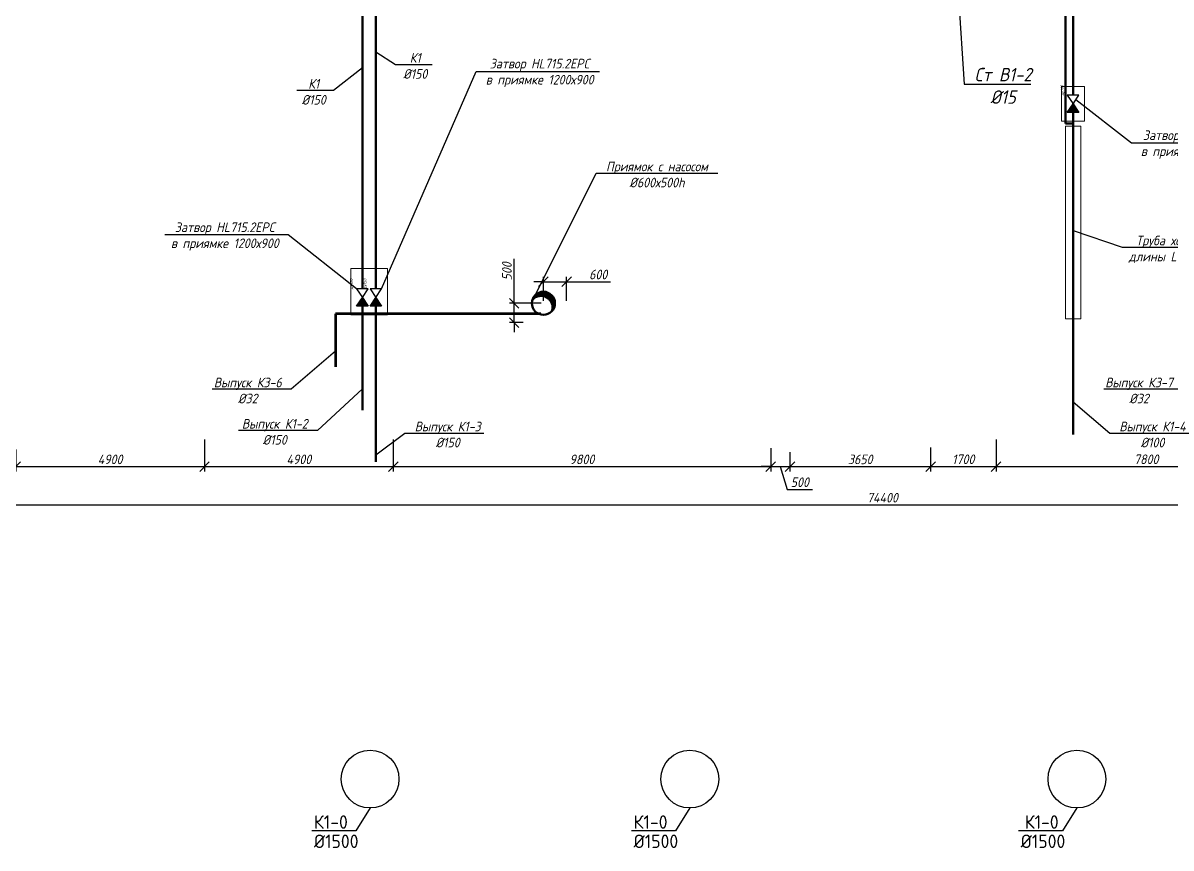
# Model space of a CAD drawing. Header units: millimetres. Extents: x -473555 to 885127, y 4787 to 453528.
# Drawn here: x 40023 to 69830, y 108134 to 129553 of the extents above; entities that cross this region are included whole.
import ezdxf
from ezdxf import colors
from ezdxf.entities.mleader import LeaderData, LeaderLine
from ezdxf.enums import TextEntityAlignment as Align
from ezdxf.math import Vec2, Vec3

# ---------------------------------------------------------------- set-up
doc = ezdxf.new("R2010")
doc.units = ezdxf.units.MM
doc.set_wipeout_variables(frame=1)
doc.layers.add('_ВК-маска', color=255, linetype='Continuous', transparency=0.9)
doc.layers.add('_ВК-Спецификация', color=3, linetype='Continuous', lineweight=15, plot=False, transparency=0.5)
doc.layers.add('ВК_defpoints', color=7, linetype='Continuous', plot=False)
for name, color, linetype, lineweight in [('ВК_K1', 34, 'Continuous', 50), ('ВК_В1_текст', 5, 'Continuous', 9), ('ВК_К1_текст', 34, 'Continuous', 9), ('ВК_К3', 4, 'Continuous', 60), ('ВК_К3_насос', 4, 'Continuous', 50)]:
    doc.layers.add(name, color=color, linetype=linetype, lineweight=lineweight)
for name, color, linetype in [('ВК_text', 7, 'Continuous'), ('ВК_text @ 100', 7, 'Continuous'), ('ВК_К1_размер', 7, 'Continuous'), ('ВК_К1_размер @ 100', 7, 'Continuous'), ('ВК_К3_текст', 4, 'Continuous')]:
    doc.layers.add(name, color=color, linetype=linetype)
doc.styles.add('GOST-2.304_Type-B', font='GOST Common.ttf')
doc.styles.add('ISOPEUR', font='isocpeui.ttf', dxfattribs={"width": 0.9})
doc.dimstyles.new('Аннотативный', dxfattribs={"dimscale": 0, "dimtxt": 2.5, "dimasz": 2.5, "dimexe": 1.25, "dimexo": 0.625, "dimtad": 1, "dimdec": 0, "dimtxsty": 'ISOPEUR', "dimblk": 'OBLIQUE', "dimcen": 2.5, "dimclrt": 256, "dimadec": 0, "dimazin": 0, "dimtfac": 1, "dimtdec": 0, "dimtmove": 0, "dimatfit": 3, "dimfxl": 1, "dimtfillclr": 256, "dimarcsym": 0})

# ---------------------------------------------------------------- blocks, each defined once
blk = doc.blocks.new('_None')
blk = doc.blocks.new('_Oblique')
at = {"color": 0, "linetype": 'ByBlock', "lineweight": -2}
blk.add_line((-0.5, -0.5), (0.5, 0.5), dxfattribs=at)
blk = doc.blocks.new('*D239')
at = {"layer": 'Defpoints', "color": 0, "transparency": 16777216}
for p in [(44736, 118801), (39836, 118539), (44736, 118037)]:
    blk.add_point(p, dxfattribs=at)
at = {"layer": 'ВК_text', "color": 0, "lineweight": -2, "transparency": 16777216}
for p, q in [((44736, 118739), (44736, 117912)), ((39836, 118477), (39836, 117912)), ((39836, 118037), (44736, 118037))]:
    blk.add_line(p, q, dxfattribs=at)
at = {"layer": 'ВК_text', "color": 0, "lineweight": -2, "transparency": 16777216, "xscale": 250, "yscale": 250, "zscale": 250, "rotation": 180}
blk.add_blockref('_Oblique', (39836, 118037), dxfattribs=at)
at = {"layer": 'ВК_text', "color": 0, "lineweight": -2, "transparency": 16777216, "xscale": 250, "yscale": 250, "zscale": 250}
blk.add_blockref('_Oblique', (44736, 118037), dxfattribs=at)
at = {"layer": 'ВК_text', "transparency": 16777216, "insert": (42286, 118224), "char_height": 250, "attachment_point": 5, "style": 'ISOPEUR'}
blk.add_mtext('4900', dxfattribs=at)
blk = doc.blocks.new('*D240')
at = {"layer": 'Defpoints', "color": 0, "transparency": 16777216}
for p in [(44736, 118801), (49636, 118801), (49636, 118037)]:
    blk.add_point(p, dxfattribs=at)
at = {"layer": 'ВК_text', "color": 0, "lineweight": -2, "transparency": 16777216}
for p, q in [((44736, 118739), (44736, 117912)), ((49636, 118739), (49636, 117912)), ((44736, 118037), (49636, 118037))]:
    blk.add_line(p, q, dxfattribs=at)
at = {"layer": 'ВК_text', "color": 0, "lineweight": -2, "transparency": 16777216, "xscale": 250, "yscale": 250, "zscale": 250, "rotation": 180}
blk.add_blockref('_Oblique', (44736, 118037), dxfattribs=at)
at = {"layer": 'ВК_text', "color": 0, "lineweight": -2, "transparency": 16777216, "xscale": 250, "yscale": 250, "zscale": 250}
blk.add_blockref('_Oblique', (49636, 118037), dxfattribs=at)
at = {"layer": 'ВК_text', "transparency": 16777216, "insert": (47186, 118224), "char_height": 250, "attachment_point": 5, "style": 'ISOPEUR'}
blk.add_mtext('4900', dxfattribs=at)
blk = doc.blocks.new('*D241')
at = {"layer": 'Defpoints', "color": 0, "transparency": 16777216}
for p in [(49636, 118801), (59436, 118573), (59436, 118037)]:
    blk.add_point(p, dxfattribs=at)
at = {"layer": 'ВК_text', "color": 0, "lineweight": -2, "transparency": 16777216}
for p, q in [((49636, 118739), (49636, 117912)), ((59436, 118511), (59436, 117912)), ((49636, 118037), (59436, 118037))]:
    blk.add_line(p, q, dxfattribs=at)
at = {"layer": 'ВК_text', "color": 0, "lineweight": -2, "transparency": 16777216, "xscale": 250, "yscale": 250, "zscale": 250, "rotation": 180}
blk.add_blockref('_Oblique', (49636, 118037), dxfattribs=at)
at = {"layer": 'ВК_text', "color": 0, "lineweight": -2, "transparency": 16777216, "xscale": 250, "yscale": 250, "zscale": 250}
blk.add_blockref('_Oblique', (59436, 118037), dxfattribs=at)
at = {"layer": 'ВК_text', "transparency": 16777216, "insert": (54536, 118224), "char_height": 250, "attachment_point": 5, "style": 'ISOPEUR'}
blk.add_mtext('9800', dxfattribs=at)
blk = doc.blocks.new('*D242')
at = {"layer": 'Defpoints', "color": 0, "transparency": 16777216}
for p in [(59436, 118573), (59936, 118472), (59936, 118037)]:
    blk.add_point(p, dxfattribs=at)
at = {"layer": 'ВК_text', "color": 0, "lineweight": -2, "transparency": 16777216}
for p, q in [((59436, 118511), (59436, 117912)), ((59936, 118410), (59936, 117912)), ((59436, 118037), (59186, 118037)), ((59436, 118037), (59936, 118037)), ((59436, 118037), (59936, 118037)), ((59686, 118037), (59864, 117443)), ((59936, 118037), (60186, 118037)), ((59864, 117443), (60520, 117443))]:
    blk.add_line(p, q, dxfattribs=at)
at = {"layer": 'ВК_text', "color": 0, "lineweight": -2, "transparency": 16777216, "xscale": 250, "yscale": 250, "zscale": 250}
blk.add_blockref('_Oblique', (59436, 118037), dxfattribs=at)
at = {"layer": 'ВК_text', "color": 0, "lineweight": -2, "transparency": 16777216, "xscale": 250, "yscale": 250, "zscale": 250, "rotation": 180}
blk.add_blockref('_Oblique', (59936, 118037), dxfattribs=at)
at = {"layer": 'ВК_text', "transparency": 16777216, "insert": (60192, 117630), "char_height": 250, "attachment_point": 5, "style": 'ISOPEUR'}
blk.add_mtext('500', dxfattribs=at)
blk = doc.blocks.new('*D243')
at = {"layer": 'Defpoints', "color": 0, "transparency": 16777216}
for p in [(59936, 118472), (63586, 118590), (63586, 118037)]:
    blk.add_point(p, dxfattribs=at)
at = {"layer": 'ВК_text', "color": 0, "lineweight": -2, "transparency": 16777216}
for p, q in [((59936, 118410), (59936, 117912)), ((63586, 118528), (63586, 117912)), ((59936, 118037), (63586, 118037))]:
    blk.add_line(p, q, dxfattribs=at)
at = {"layer": 'ВК_text', "color": 0, "lineweight": -2, "transparency": 16777216, "xscale": 250, "yscale": 250, "zscale": 250, "rotation": 180}
blk.add_blockref('_Oblique', (59936, 118037), dxfattribs=at)
at = {"layer": 'ВК_text', "color": 0, "lineweight": -2, "transparency": 16777216, "xscale": 250, "yscale": 250, "zscale": 250}
blk.add_blockref('_Oblique', (63586, 118037), dxfattribs=at)
at = {"layer": 'ВК_text', "transparency": 16777216, "insert": (61761, 118224), "char_height": 250, "attachment_point": 5, "style": 'ISOPEUR'}
blk.add_mtext('3650', dxfattribs=at)
blk = doc.blocks.new('*D244')
at = {"layer": 'Defpoints', "color": 0, "transparency": 16777216}
for p in [(65286, 118801), (63586, 118590), (65286, 118037)]:
    blk.add_point(p, dxfattribs=at)
at = {"layer": 'ВК_text', "color": 0, "lineweight": -2, "transparency": 16777216}
for p, q in [((65286, 118739), (65286, 117912)), ((63586, 118528), (63586, 117912)), ((63586, 118037), (65286, 118037))]:
    blk.add_line(p, q, dxfattribs=at)
at = {"layer": 'ВК_text', "color": 0, "lineweight": -2, "transparency": 16777216, "xscale": 250, "yscale": 250, "zscale": 250, "rotation": 180}
blk.add_blockref('_Oblique', (63586, 118037), dxfattribs=at)
at = {"layer": 'ВК_text', "color": 0, "lineweight": -2, "transparency": 16777216, "xscale": 250, "yscale": 250, "zscale": 250}
blk.add_blockref('_Oblique', (65286, 118037), dxfattribs=at)
at = {"layer": 'ВК_text', "transparency": 16777216, "insert": (64436, 118226), "char_height": 250, "attachment_point": 5, "style": 'ISOPEUR'}
blk.add_mtext('1700', dxfattribs=at)
blk = doc.blocks.new('*D245')
at = {"layer": 'Defpoints', "color": 0, "transparency": 16777216}
for p in [(65286, 118801), (73086, 118368), (73086, 118037)]:
    blk.add_point(p, dxfattribs=at)
at = {"layer": 'ВК_text', "color": 0, "lineweight": -2, "transparency": 16777216}
for p, q in [((65286, 118739), (65286, 117912)), ((65286, 118037), (73086, 118037)), ((73086, 118306), (73086, 117912))]:
    blk.add_line(p, q, dxfattribs=at)
at = {"layer": 'ВК_text', "color": 0, "lineweight": -2, "transparency": 16777216, "xscale": 250, "yscale": 250, "zscale": 250, "rotation": 180}
blk.add_blockref('_Oblique', (65286, 118037), dxfattribs=at)
at = {"layer": 'ВК_text', "color": 0, "lineweight": -2, "transparency": 16777216, "xscale": 250, "yscale": 250, "zscale": 250}
blk.add_blockref('_Oblique', (73086, 118037), dxfattribs=at)
at = {"layer": 'ВК_text', "transparency": 16777216, "insert": (69186, 118226), "char_height": 250, "attachment_point": 5, "style": 'ISOPEUR'}
blk.add_mtext('7800', dxfattribs=at)
blk = doc.blocks.new('*D250')
at = {"layer": 'Defpoints', "color": 0, "transparency": 16777216}
for p in [(99536, 119158), (25136, 118838), (99536, 117040)]:
    blk.add_point(p, dxfattribs=at)
at = {"layer": 'ВК_text', "color": 0, "lineweight": -2, "transparency": 16777216}
for p, q in [((99536, 119096), (99536, 116915)), ((25136, 118775), (25136, 116915)), ((25136, 117040), (99536, 117040))]:
    blk.add_line(p, q, dxfattribs=at)
at = {"layer": 'ВК_text', "color": 0, "lineweight": -2, "transparency": 16777216, "xscale": 250, "yscale": 250, "zscale": 250, "rotation": 180}
blk.add_blockref('_Oblique', (25136, 117040), dxfattribs=at)
at = {"layer": 'ВК_text', "color": 0, "lineweight": -2, "transparency": 16777216, "xscale": 250, "yscale": 250, "zscale": 250}
blk.add_blockref('_Oblique', (99536, 117040), dxfattribs=at)
at = {"layer": 'ВК_text', "transparency": 16777216, "insert": (62336, 117229), "char_height": 250, "attachment_point": 5, "style": 'ISOPEUR'}
blk.add_mtext('74400', dxfattribs=at)
blk = doc.blocks.new('*U148')
blk.add_wipeout([(0, 0), (152, 100), (152, -100)]).dxf.layer = '_ВК-маска'
blk.add_wipeout([(0, 0), (152, 100), (152, -100)]).dxf.layer = '_ВК-маска'
blk.add_wipeout([(152, 100), (152, -100), (0, 0)]).dxf.layer = '_ВК-маска'
at = {"linetype": 'ByBlock', "lineweight": 30}
blk.add_lwpolyline([(152, 100), (0, 0), (152, -100), (152, 100)], dxfattribs=at)
at = {"layer": '_ВК-Спецификация', "style": 'ISOPEUR'}
blk.add_attdef('ДУ', text='', height=50, dxfattribs=at).set_placement((235, 165), align=Align.CENTER)
blk.add_wipeout([(0, 0), (-152, 100), (-152, -100)]).dxf.layer = '_ВК-маска'
h = blk.add_hatch(color=256)
h.dxf.hatch_style = 1
h.paths.add_polyline_path([(0, 0), (-152, 100), (-152, -100)])
at = {"linetype": 'ByBlock', "lineweight": 30}
blk.add_lwpolyline([(-152, 100), (0, 0), (-152, -100), (-152, 100)], dxfattribs=at)
blk = doc.blocks.new('*D437')
at = {"layer": 'Defpoints', "color": 0, "transparency": 16777216}
for p in [(54136, 122835), (53536, 122275), (54136, 122275)]:
    blk.add_point(p, dxfattribs=at)
at = {"layer": 'ВК_К1_размер', "color": 0, "lineweight": -2, "transparency": 16777216}
for p, q in [((53536, 122835), (53286, 122835)), ((53536, 122337), (53536, 122960)), ((53536, 122835), (54136, 122835)), ((54136, 122337), (54136, 122960)), ((54136, 122835), (55280, 122835))]:
    blk.add_line(p, q, dxfattribs=at)
at = {"layer": 'ВК_К1_размер', "color": 0, "lineweight": -2, "transparency": 16777216, "xscale": 250, "yscale": 250, "zscale": 250}
blk.add_blockref('_Oblique', (53536, 122835), dxfattribs=at)
at = {"layer": 'ВК_К1_размер', "color": 0, "lineweight": -2, "transparency": 16777216, "xscale": 250, "yscale": 250, "zscale": 250, "rotation": 180}
blk.add_blockref('_Oblique', (54136, 122835), dxfattribs=at)
at = {"layer": 'ВК_К1_размер', "transparency": 16777216, "insert": (54958, 123023), "char_height": 250, "attachment_point": 5, "style": 'ISOPEUR'}
blk.add_mtext('600', dxfattribs=at)
blk = doc.blocks.new('*D438')
at = {"layer": 'Defpoints', "color": 0, "transparency": 16777216}
for p in [(52776, 122275), (53536, 122275), (53070, 121775)]:
    blk.add_point(p, dxfattribs=at)
at = {"layer": 'ВК_К1_размер', "color": 0, "lineweight": -2, "transparency": 16777216}
for p, q in [((52776, 122275), (52776, 123431)), ((53473, 122275), (52651, 122275)), ((52776, 121775), (52776, 122275)), ((53007, 121775), (52651, 121775)), ((52776, 121775), (52776, 121525))]:
    blk.add_line(p, q, dxfattribs=at)
at = {"layer": 'ВК_К1_размер', "color": 0, "lineweight": -2, "transparency": 16777216, "xscale": 250, "yscale": 250, "zscale": 250}
for p, rotation in [((52776, 122275), 270), ((52776, 121775), 90)]:
    blk.add_blockref('_Oblique', p, dxfattribs=dict(at, rotation=rotation))
at = {"layer": 'ВК_К1_размер', "transparency": 16777216, "insert": (52588, 123103), "char_height": 250, "attachment_point": 5, "rotation": 90, "style": 'ISOPEUR'}
blk.add_mtext('500', dxfattribs=at)

msp = doc.modelspace()

# ---------------------------------------------------------------- linework, layer by layer
at = {"layer": 'ВК_defpoints'}
for points in [[(49035.7, 109174.8), (48663.9, 108583.7), (47518.9, 108583.7)], [(57335.7, 109174.8), (56963.9, 108583.7), (55818.9, 108583.7)], [(67385.5, 109174.9), (67013.8, 108583.8), (65868.8, 108583.8)]]:
    msp.add_lwpolyline(points, dxfattribs=at)
for centre in [(49035.7, 109924.8), (57335.7, 109924.8), (67385.5, 109924.9)]:
    msp.add_circle(centre, 750, dxfattribs=at)
at = {"layer": 'ВК_K1'}
for p, q in [((67085.7, 126945.6), (67085.7, 144374.9)), ((67285.7, 118867.1), (67285.7, 144274.9)), ((49185.7, 122652.1), (49185.9, 138974.9)), ((67285.7, 126945.6), (67085.7, 126945.6)), ((49185.7, 118156.1), (49185.7, 122197.6))]:
    msp.add_line(p, q, dxfattribs=at)
at = {"layer": 'ВК_К1_текст'}
for points in [[(66985.7, 127002.1), (67585.7, 127002.1), (67585.7, 127902.1), (66985.7, 127902.1)], [(67085.7, 126874.9), (67085.7, 121874.8), (67485.7, 121874.8), (67485.7, 126874.9)]]:
    msp.add_lwpolyline(points, close=True, dxfattribs=at)
at = {"layer": 'ВК_К3'}
for p, q in [((53466.8, 121999.9), (48135.7, 121999.9)), ((48135.7, 121999.9), (48135.7, 120624))]:
    msp.add_line(p, q, dxfattribs=at)
at = {"layer": 'ВК_К3_насос'}
msp.add_circle((53535.7, 122274.9), 300, dxfattribs=at)
for centre in [(53501.9, 122229.8), (53520, 122250.1), (53526.7, 122261.4), (53472.6, 122166.7), (53486.1, 122202.8)]:
    msp.add_arc(centre, 300, 341.77312, 137.673, dxfattribs=at)

# ---------------------------------------------------------------- block references
at = {"layer": 'ВК_К1_текст', "xscale": 1.5, "yscale": 1.5, "zscale": 1.5, "rotation": 90}
msp.add_blockref('*U148', (48835.7, 122424.9), dxfattribs=at).add_auto_attribs({'ДУ': 'ду150'})

# ---------------------------------------------------------------- texts
at = {"layer": 'ВК_defpoints', "linetype": 'Continuous', "style": 'GOST-2.304_Type-B'}
for s, p in [('К1-0', (47577.9, 108634.4)), ('К1-0', (55877.9, 108634.4)), ('К1-0', (66032.2, 108634.5)), ('%%C1500', (47577.9, 108134.4)), ('%%C1500', (55877.9, 108134.4)), ('%%C1500', (65927.8, 108134.5))]:
    msp.add_text(s, height=350, dxfattribs=at).set_placement(p)

# ---------------------------------------------------------------- dimensions: what is measured, and where the dimension line sits
at = {"layer": 'ВК_text @ 100', "color": 0}
for base, p1, p2, override, picture, middle in [((99535.5, 117039.6), (25135.7, 118837.8), (99535.5, 119158.5), {"dimscale": 100, "dimtix": 0, "dimtofl": 1, "dimtmove": 0, "dimatfit": 1}, '*D250', (62335.6, 117228.8)), ((44735.7, 118036.6), (39835.7, 118539.3), (44735.7, 118801.2), {"dimscale": 100, "dimtix": 0, "dimtofl": 1, "dimtmove": 1, "dimatfit": 1}, '*D239', (42285.7, 118224.1)), ((49635.7, 118036.6), (44735.7, 118801.2), (49635.7, 118801.2), {"dimscale": 100, "dimtix": 0, "dimtofl": 1, "dimtmove": 1, "dimatfit": 1}, '*D240', (47185.7, 118224.1)), ((59435.7, 118036.6), (49635.7, 118801.2), (59435.7, 118573.2), {"dimscale": 100, "dimtix": 0, "dimtofl": 1, "dimtmove": 1, "dimatfit": 1}, '*D241', (54535.7, 118224.1)), ((65285.9, 118036.6), (63585.7, 118590.3), (65285.9, 118801.2), {"dimscale": 100, "dimtix": 0, "dimtofl": 1, "dimtmove": 1, "dimatfit": 1}, '*D244', (64435.8, 118225.7)), ((73085.7, 118036.6), (65285.9, 118801.2), (73085.7, 118368), {"dimscale": 100, "dimtix": 0, "dimtofl": 1, "dimtmove": 1, "dimatfit": 1}, '*D245', (69185.8, 118225.7)), ((59935.5, 118036.6), (59435.7, 118573.2), (59935.5, 118472.5), {"dimscale": 100, "dimtix": 0, "dimtofl": 1, "dimtmove": 1, "dimatfit": 1}, '*D242', (59926.3, 117630.4)), ((63585.7, 118036.6), (59935.5, 118472.5), (63585.7, 118590.3), {"dimscale": 100, "dimtix": 0, "dimtofl": 1, "dimtmove": 1, "dimatfit": 1}, '*D243', (61760.6, 118224.1))]:
    dim = msp.add_linear_dim(base=base, p1=p1, p2=p2, dimstyle='Аннотативный', override=override, dxfattribs=at)
    dim.commit()
    dim.dimension.update_dxf_attribs({"geometry": picture, "text_midpoint": middle})
at = {"layer": 'ВК_К1_размер @ 100'}
dim = msp.add_linear_dim(base=(52776, 122274.9), p1=(53069.8, 121774.9), p2=(53535.7, 122274.9), angle=90, dimstyle='Аннотативный', override={"dimscale": 100, "dimtix": 0, "dimtofl": 1, "dimtmove": 0, "dimatfit": 1}, dxfattribs=at)
dim.commit()
dim.dimension.update_dxf_attribs({"geometry": '*D438', "text_midpoint": (52588.5, 123102.9)})
dim = msp.add_linear_dim(base=(54135.7, 122835.2), p1=(53535.7, 122274.9), p2=(54135.7, 122274.9), dimstyle='Аннотативный', override={"dimscale": 100, "dimtix": 0, "dimtofl": 1, "dimtmove": 0, "dimatfit": 1}, dxfattribs=at)
dim.commit()
dim.dimension.update_dxf_attribs({"geometry": '*D437', "text_midpoint": (54958, 123022.7)})

# ---------------------------------------------------------------- leaders
at = {"layer": 'ВК_В1_текст', "linetype": 'Continuous'}
ml = msp.add_multileader_mtext('Standard', dxfattribs=at)
ml.set_content('Ст В1-2\\P%%C15', color=256, style='ISOPEUR')
ml.set_leader_properties()
ml.set_arrow_properties(name='NONE')
ml.build(insert=Vec2(0, 0))
ml.multileader.update_dxf_attribs({"text_left_attachment_type": 6, "text_right_attachment_type": 6, "dogleg_length": 0.1, "arrow_head_size": 250, "scale": 100})
ctx = ml.context
ctx.base_point, ctx.scale, ctx.char_height, ctx.arrow_head_size, ctx.landing_gap_size, ctx.plane_origin = Vec3(64473.2, 127967.1), 100, 350, 250, 200, Vec3(58244.7, 130571.3)
ctx.left_attachment, ctx.right_attachment, ctx.text_align_type = 6, 6, 1
notes = []
notes.append((ctx, [(1, (1, 1, 0), (64463.2, 127967.1), (1, 0), 10, [(0, [(64085.9, 133624.9)], 0, [])])]))
ctx.mtext.insert, ctx.mtext.alignment, ctx.mtext.flow_direction = Vec3(65470.7, 128387.1), 2, 5
at = {"layer": 'ВК_К1_текст', "linetype": 'Continuous'}
ml = msp.add_multileader_mtext('Standard', dxfattribs=at)
ml.set_content('К1\\P%%C150', color=256, style='ISOPEUR')
ml.set_leader_properties()
ml.set_arrow_properties(name='NONE')
ml.build(insert=Vec2(0, 0))
ml.multileader.update_dxf_attribs({"text_left_attachment_type": 6, "text_right_attachment_type": 6, "dogleg_length": 0.1, "arrow_head_size": 250, "scale": 100})
ctx = ml.context
ctx.base_point, ctx.scale, ctx.char_height, ctx.arrow_head_size, ctx.landing_gap_size, ctx.plane_origin = Vec3(47066.6, 127799.1), 100, 250, 250, 200, Vec3(54789.5, 119157.5)
ctx.left_attachment, ctx.right_attachment, ctx.text_align_type = 6, 6, 1
notes.append((ctx, [(1, (1, 1, 0), (48087.9, 127799.1), (-1, 0), 10, [(0, [(48835.9, 128385.8)], 0, [])])]))
ctx.mtext.insert, ctx.mtext.width, ctx.mtext.alignment, ctx.mtext.flow_direction = Vec3(47572.2, 128099.1), 140.857, 2, 5
ml = msp.add_multileader_mtext('Standard', dxfattribs=at)
ml.set_content('Труба хомутовая\\Pдлины L=15м %%C100', color=256, style='ISOPEUR')
ml.set_leader_properties()
ml.set_arrow_properties(name='NONE')
ml.build(insert=Vec2(0, 0))
ml.multileader.update_dxf_attribs({"text_left_attachment_type": 6, "text_right_attachment_type": 6, "dogleg_length": 0.1, "arrow_head_size": 250, "scale": 100})
ctx = ml.context
ctx.base_point, ctx.scale, ctx.char_height, ctx.arrow_head_size, ctx.landing_gap_size, ctx.plane_origin = Vec3(68567.7, 123730.5), 100, 250, 250, 200, Vec3(84545.8, 118025.2)
ctx.left_attachment, ctx.right_attachment, ctx.text_align_type = 6, 6, 1
notes.append((ctx, [(0, (1, 1, 0), (68557.7, 123730.5), (1, 0), 10, [(0, [(67285.7, 124163.8)], 0, [])])]))
ctx.mtext.insert, ctx.mtext.width, ctx.mtext.alignment, ctx.mtext.flow_direction = Vec3(70049.2, 124030.5), 3015.909, 2, 5
ml = msp.add_multileader_mtext('Standard', dxfattribs=at)
ml.set_content('Выпуск К1-2\\P%%C150', color=256, style='ISOPEUR')
ml.set_leader_properties()
ml.set_arrow_properties(name='NONE')
ml.build(insert=Vec2(0, 0))
ml.multileader.update_dxf_attribs({"text_left_attachment_type": 6, "text_right_attachment_type": 6, "dogleg_length": 0.1, "arrow_head_size": 250, "scale": 100})
ctx = ml.context
ctx.base_point, ctx.scale, ctx.char_height, ctx.arrow_head_size, ctx.landing_gap_size, ctx.plane_origin = Vec3(45460, 118972.9), 100, 250, 250, 200, Vec3(58088.4, 114438.3)
ctx.left_attachment, ctx.right_attachment, ctx.text_align_type = 6, 6, 1
notes.append((ctx, [(1, (1, 1, 0), (47671.5, 118972.9), (-1, 0), 10, [(0, [(48835.7, 120057.7)], 0, [])])]))
ctx.mtext.insert, ctx.mtext.alignment, ctx.mtext.flow_direction = Vec3(46560.8, 119272.9), 2, 5
ml = msp.add_multileader_mtext('Standard', dxfattribs=at)
ml.set_content('Выпуск К1-4\\P%%C100', color=256, style='ISOPEUR')
ml.set_leader_properties()
ml.set_arrow_properties(name='NONE')
ml.build(insert=Vec2(0, 0))
ml.multileader.update_dxf_attribs({"text_left_attachment_type": 6, "text_right_attachment_type": 6, "dogleg_length": 0.1, "arrow_head_size": 250, "scale": 100})
ctx = ml.context
ctx.base_point, ctx.scale, ctx.char_height, ctx.arrow_head_size, ctx.landing_gap_size, ctx.plane_origin = Vec3(68252.6, 118902.2), 100, 250, 250, 200, Vec3(81415.7, 113299.8)
ctx.left_attachment, ctx.right_attachment, ctx.text_align_type = 6, 6, 1
notes.append((ctx, [(0, (1, 1, 0), (68242.6, 118902.2), (1, 0), 10, [(0, [(67285.7, 119718.4)], 0, [])])]))
ctx.mtext.insert, ctx.mtext.alignment, ctx.mtext.flow_direction = Vec3(69349, 119202.2), 2, 5
ml = msp.add_multileader_mtext('Standard', dxfattribs=at)
ml.set_content('Выпуск К1-3\\P%%C150', color=256, style='ISOPEUR')
ml.set_leader_properties()
ml.set_arrow_properties(name='NONE')
ml.build(insert=Vec2(0, 0))
ml.multileader.update_dxf_attribs({"text_left_attachment_type": 6, "text_right_attachment_type": 6, "dogleg_length": 0.1, "arrow_head_size": 250, "scale": 100})
ctx = ml.context
ctx.base_point, ctx.scale, ctx.char_height, ctx.arrow_head_size, ctx.landing_gap_size, ctx.plane_origin = Vec3(49949.8, 118902.2), 100, 250, 250, 200, Vec3(63113, 113299.8)
ctx.left_attachment, ctx.right_attachment, ctx.text_align_type = 6, 6, 1
notes.append((ctx, [(0, (1, 1, 0), (49939.8, 118902.2), (1, 0), 10, [(0, [(49185.7, 118342.5)], 0, [])])]))
ctx.mtext.insert, ctx.mtext.alignment, ctx.mtext.flow_direction = Vec3(51050.5, 119202.2), 2, 5
at = {"layer": 'ВК_К3_текст', "linetype": 'Continuous'}
ml = msp.add_multileader_mtext('Standard', dxfattribs=at)
ml.set_content('Приямок с насосом\\P%%C600х500h', color=256, style='ISOPEUR')
ml.set_leader_properties()
ml.set_arrow_properties(name='NONE')
ml.build(insert=Vec2(0, 0))
ml.multileader.update_dxf_attribs({"text_left_attachment_type": 6, "text_right_attachment_type": 6, "dogleg_length": 0.1, "arrow_head_size": 250, "scale": 100})
ctx = ml.context
ctx.base_point, ctx.scale, ctx.char_height, ctx.arrow_head_size, ctx.landing_gap_size, ctx.plane_origin = Vec3(54914.5, 125652), 100, 250, 250, 200, Vec3(55121.7, 114114.3)
ctx.left_attachment, ctx.right_attachment, ctx.text_align_type = 6, 6, 1
notes.append((ctx, [(0, (1, 1, 0), (54904.5, 125652), (1, 0), 10, [(0, [(53329.7, 122494.9)], 0, [])])]))
ctx.mtext.insert, ctx.mtext.alignment, ctx.mtext.flow_direction = Vec3(56483.4, 125952), 2, 5
ml = msp.add_multileader_mtext('Standard', dxfattribs=at)
ml.set_content('Выпуск К3-6\\P%%C32', color=256, style='ISOPEUR')
ml.set_leader_properties()
ml.set_arrow_properties(name='NONE')
ml.build(insert=Vec2(0, 0))
ml.multileader.update_dxf_attribs({"text_left_attachment_type": 6, "text_right_attachment_type": 6, "dogleg_length": 0.1, "arrow_head_size": 250, "scale": 100})
ctx = ml.context
ctx.base_point, ctx.scale, ctx.char_height, ctx.arrow_head_size, ctx.landing_gap_size, ctx.plane_origin = Vec3(44742.7, 120044.3), 100, 250, 250, 200, Vec3(49410.3, 110423.1)
ctx.left_attachment, ctx.right_attachment, ctx.text_align_type = 6, 6, 1
notes.append((ctx, [(1, (1, 1, 0), (46987.6, 120044.3), (-1, 0), 10, [(0, [(48135.7, 121030.5)], 0, [])])]))
ctx.mtext.insert, ctx.mtext.alignment, ctx.mtext.flow_direction = Vec3(45860.2, 120344.3), 2, 5
ml = msp.add_multileader_mtext('Standard', dxfattribs=at)
ml.set_content('Выпуск К3-7\\P%%C32', color=256, style='ISOPEUR')
ml.set_leader_properties()
ml.set_arrow_properties(name='NONE')
ml.build(insert=Vec2(0, 0))
ml.multileader.update_dxf_attribs({"text_left_attachment_type": 6, "text_right_attachment_type": 6, "dogleg_length": 0.1, "arrow_head_size": 250, "scale": 100})
ctx = ml.context
ctx.base_point, ctx.scale, ctx.char_height, ctx.arrow_head_size, ctx.landing_gap_size, ctx.plane_origin = Vec3(67869.6, 120044.3), 100, 250, 250, 200, Vec3(72563.2, 110423.1)
ctx.left_attachment, ctx.right_attachment, ctx.text_align_type = 6, 6, 1
notes.append((ctx, [(1, (1, 1, 0), (70137.9, 120044.3), (-1, 0), 10, [(0, [(71035.3, 121030.5)], 0, [])])]))
ctx.mtext.insert, ctx.mtext.alignment, ctx.mtext.flow_direction = Vec3(68998.8, 120344.3), 2, 5
for ctx, leaders in notes:
    for number, flags, end, landing, length, lines in leaders:
        leader = LeaderData()
        leader.index, (leader.has_last_leader_line, leader.has_dogleg_vector, leader.attachment_direction) = number, flags
        leader.last_leader_point, leader.dogleg_vector, leader.dogleg_length = Vec3(end), Vec3(landing), length
        for number, points, colour, breaks in lines:
            line = LeaderLine()
            line.index, line.vertices, line.color, line.breaks = number, Vec3.list(points), colors.encode_raw_color(colour), breaks
            leader.lines.append(line)
        ctx.leaders.append(leader)

# ---------------------------------------------------------------- next in the draw order: linework, layer by layer
at = {"layer": 'ВК_К1_текст'}
msp.add_lwpolyline([(48535.7, 121974.9), (49485.7, 121974.9), (49485.7, 123174.9), (48535.7, 123174.9)], close=True, dxfattribs=at)

# ---------------------------------------------------------------- next in the draw order: block references
at = {"layer": 'ВК_К1_текст', "xscale": 1.5, "yscale": 1.5, "zscale": 1.5, "rotation": 90}
msp.add_blockref('*U148', (67285.7, 127452.1), dxfattribs=at).add_auto_attribs({'ДУ': 'ду100'})

# ---------------------------------------------------------------- next in the draw order: leaders
at = {"layer": 'ВК_К1_текст', "linetype": 'Continuous'}
ml = msp.add_multileader_mtext('Standard', dxfattribs=at)
ml.set_content('Затвор HL715.2EPC\\Pв приямке 1200х900', color=256, style='ISOPEUR')
ml.set_leader_properties()
ml.set_arrow_properties(name='NONE')
ml.build(insert=Vec2(0, 0))
ml.multileader.update_dxf_attribs({"text_left_attachment_type": 6, "text_right_attachment_type": 6, "dogleg_length": 0.1, "arrow_head_size": 250, "scale": 100})
ctx = ml.context
ctx.base_point, ctx.scale, ctx.char_height, ctx.arrow_head_size, ctx.landing_gap_size, ctx.plane_origin = Vec3(43627, 124049.7), 100, 250, 250, 200, Vec3(57157.7, 117926.5)
ctx.left_attachment, ctx.right_attachment, ctx.text_align_type = 6, 6, 1
notes = []
notes.append((ctx, [(1, (1, 1, 0), (46912, 124049.7), (-1, 0), 10, [(0, [(48685.7, 122652.1)], 0, [])])]))
ctx.mtext.insert, ctx.mtext.alignment, ctx.mtext.flow_direction = Vec3(45264.5, 124374.7), 2, 5
for ctx, leaders in notes:
    for number, flags, end, landing, length, lines in leaders:
        leader = LeaderData()
        leader.index, (leader.has_last_leader_line, leader.has_dogleg_vector, leader.attachment_direction) = number, flags
        leader.last_leader_point, leader.dogleg_vector, leader.dogleg_length = Vec3(end), Vec3(landing), length
        for number, points, colour, breaks in lines:
            line = LeaderLine()
            line.index, line.vertices, line.color, line.breaks = number, Vec3.list(points), colors.encode_raw_color(colour), breaks
            leader.lines.append(line)
        ctx.leaders.append(leader)

# ---------------------------------------------------------------- next in the draw order: block references
at = {"layer": 'ВК_К1_текст', "xscale": 1.5, "yscale": 1.5, "zscale": 1.5, "rotation": 90}
msp.add_blockref('*U148', (49185.7, 122424.9), dxfattribs=at).add_auto_attribs({'ДУ': 'ду150'})

# ---------------------------------------------------------------- next in the draw order: leaders
at = {"layer": 'ВК_К1_текст', "linetype": 'Continuous'}
ml = msp.add_multileader_mtext('Standard', dxfattribs=at)
ml.set_content('К1\\P%%C150', color=256, style='ISOPEUR')
ml.set_leader_properties()
ml.set_arrow_properties(name='NONE')
ml.build(insert=Vec2(0, 0))
ml.multileader.update_dxf_attribs({"text_left_attachment_type": 6, "text_right_attachment_type": 6, "dogleg_length": 0.1, "arrow_head_size": 250, "scale": 100})
ctx = ml.context
ctx.base_point, ctx.scale, ctx.char_height, ctx.arrow_head_size, ctx.landing_gap_size, ctx.plane_origin = Vec3(49703.1, 128471.4), 100, 250, 250, 200, Vec3(57426, 119829.7)
ctx.left_attachment, ctx.right_attachment, ctx.text_align_type = 6, 6, 1
notes = []
notes.append((ctx, [(0, (1, 1, 0), (49693.1, 128471.4), (1, 0), 10, [(0, [(49185.8, 128799.6)], 0, [])])]))
ctx.mtext.insert, ctx.mtext.width, ctx.mtext.alignment, ctx.mtext.flow_direction = Vec3(50208.7, 128771.4), 679.167, 2, 5
ml = msp.add_multileader_mtext('Standard', dxfattribs=at)
ml.set_content('Затвор HL710.2EPC\\Pв приямке 900х600', color=256, style='ISOPEUR')
ml.set_leader_properties()
ml.set_arrow_properties(name='NONE')
ml.build(insert=Vec2(0, 0))
ml.multileader.update_dxf_attribs({"text_left_attachment_type": 6, "text_right_attachment_type": 6, "dogleg_length": 0.1, "arrow_head_size": 250, "scale": 100})
ctx = ml.context
ctx.base_point, ctx.scale, ctx.char_height, ctx.arrow_head_size, ctx.landing_gap_size, ctx.plane_origin = Vec3(68814.5, 126439.5), 100, 250, 250, 200, Vec3(83901.9, 119764)
ctx.left_attachment, ctx.right_attachment, ctx.text_align_type = 6, 6, 1
notes.append((ctx, [(0, (1, 1, 0), (68804.5, 126439.5), (1, 0), 10, [(0, [(67360.7, 127565.8)], 0, [])])]))
ctx.mtext.insert, ctx.mtext.alignment, ctx.mtext.flow_direction = Vec3(70393.8, 126764.5), 2, 5
for ctx, leaders in notes:
    for number, flags, end, landing, length, lines in leaders:
        leader = LeaderData()
        leader.index, (leader.has_last_leader_line, leader.has_dogleg_vector, leader.attachment_direction) = number, flags
        leader.last_leader_point, leader.dogleg_vector, leader.dogleg_length = Vec3(end), Vec3(landing), length
        for number, points, colour, breaks in lines:
            line = LeaderLine()
            line.index, line.vertices, line.color, line.breaks = number, Vec3.list(points), colors.encode_raw_color(colour), breaks
            leader.lines.append(line)
        ctx.leaders.append(leader)

# ---------------------------------------------------------------- next in the draw order: linework, layer by layer
at = {"layer": 'ВК_K1'}
for p, q in [((48835.9, 122652.1), (48835.9, 135274.5)), ((48835.7, 119498.9), (48835.8, 122197.6))]:
    msp.add_line(p, q, dxfattribs=at)

# ---------------------------------------------------------------- next in the draw order: leaders
at = {"layer": 'ВК_К1_текст', "linetype": 'Continuous'}
ml = msp.add_multileader_mtext('Standard', dxfattribs=at)
ml.set_content('Затвор HL715.2EPC\\Pв приямке 1200х900', color=256, style='ISOPEUR')
ml.set_leader_properties()
ml.set_arrow_properties(name='NONE')
ml.build(insert=Vec2(0, 0))
ml.multileader.update_dxf_attribs({"text_left_attachment_type": 6, "text_right_attachment_type": 6, "dogleg_length": 0.1, "arrow_head_size": 250, "scale": 100})
ctx = ml.context
ctx.base_point, ctx.scale, ctx.char_height, ctx.arrow_head_size, ctx.landing_gap_size, ctx.plane_origin = Vec3(51800.9, 128296.9), 100, 250, 250, 200, Vec3(65202.3, 122173.7)
ctx.left_attachment, ctx.right_attachment, ctx.text_align_type = 6, 6, 1
notes = []
notes.append((ctx, [(0, (1, 1, 0), (51790.9, 128296.9), (1, 0), 10, [(0, [(49335.7, 122652.1)], 0, [])])]))
ctx.mtext.insert, ctx.mtext.alignment, ctx.mtext.flow_direction = Vec3(53438.5, 128621.9), 2, 5
for ctx, leaders in notes:
    for number, flags, end, landing, length, lines in leaders:
        leader = LeaderData()
        leader.index, (leader.has_last_leader_line, leader.has_dogleg_vector, leader.attachment_direction) = number, flags
        leader.last_leader_point, leader.dogleg_vector, leader.dogleg_length = Vec3(end), Vec3(landing), length
        for number, points, colour, breaks in lines:
            line = LeaderLine()
            line.index, line.vertices, line.color, line.breaks = number, Vec3.list(points), colors.encode_raw_color(colour), breaks
            leader.lines.append(line)
        ctx.leaders.append(leader)

doc.saveas('drawing.dxf')
